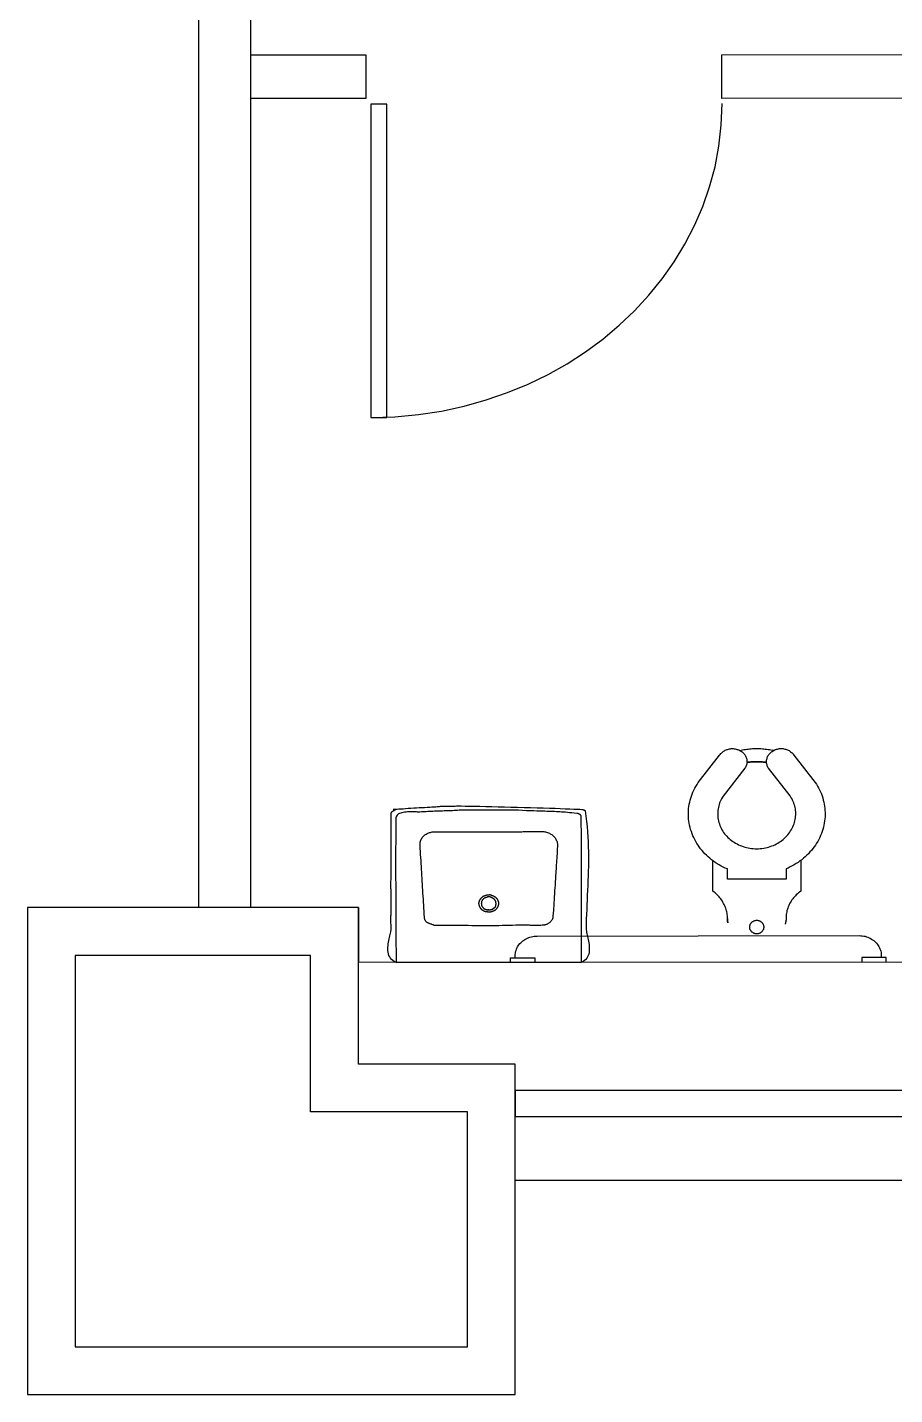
# Model space of a CAD drawing. Header units: metres. Extents: x 0 to 31.2, y 0 to 17.3.
# Drawn here: x 0.008 to 2.598, y -0.018 to 4.066 of the extents above; entities that cross this region are included whole.
import ezdxf

# ---------------------------------------------------------------- set-up
doc = ezdxf.new("R2010")
doc.units = ezdxf.units.M
doc.header["$MEASUREMENT"] = 0
doc.layers.add('Door Layer', color=7, linetype='CONTINUOUS')
doc.layers.add('Wall Layer', color=72, linetype='CONTINUOUS')
doc.layers.add('Equipment Layer', color=7, linetype='CONTINUOUS', true_color=0xc20f8a)

msp = doc.modelspace()

# ---------------------------------------------------------------- linework, layer by layer
at = {"layer": 'Door Layer'}
for points in [[(1.0334, 2.9004), (1.1054, 2.9029), (1.176, 2.9093), (1.2451, 2.9198), (1.3125, 2.9347), (1.3781, 2.953), (1.442, 2.9749), (1.5037, 3.0003), (1.563, 3.0292), (1.6201, 3.0613), (1.6744, 3.0966), (1.7263, 3.135), (1.7753, 3.176), (1.8212, 3.2197), (1.8639, 3.2659), (1.9034, 3.3146), (1.9394, 3.3658), (1.9715, 3.4187), (2.0001, 3.4741), (2.0248, 3.5309), (2.0452, 3.5894), (2.0614, 3.6497), (2.0731, 3.7115), (2.0801, 3.7743), (2.0826, 3.8385)], [(1.0334, 2.9004), (1.0811, 2.9004), (1.0811, 3.8367), (1.0338, 3.8371), (1.0334, 2.9004)]]:
    msp.add_lwpolyline(points, dxfattribs=at)
at = {"layer": 'Equipment Layer'}
for points in [[(2.3149, 1.5759), (2.3096, 1.5716), (2.304, 1.5681), (2.298, 1.5646), (2.292, 1.561), (2.286, 1.5579), (2.2797, 1.5547), (2.2733, 1.5519), (2.2733, 1.5215), (2.0983, 1.5215), (2.0987, 1.5519), (2.092, 1.5547), (2.086, 1.5575), (2.0796, 1.5607), (2.0736, 1.5642), (2.0676, 1.5677), (2.062, 1.5716), (2.0563, 1.5755), (2.0511, 1.5797), (2.0458, 1.584), (2.0408, 1.5882), (2.0359, 1.5928), (2.0313, 1.5974), (2.0267, 1.6023), (2.0225, 1.6073), (2.0182, 1.6125), (2.0144, 1.6178), (2.0105, 1.6231), (2.007, 1.6284), (2.0038, 1.6341), (2.0006, 1.6397), (1.9978, 1.6457), (1.9953, 1.6514), (1.9928, 1.6574), (1.9907, 1.6637), (1.9886, 1.6697), (1.9868, 1.676), (1.9854, 1.6824), (1.9844, 1.6887), (1.9833, 1.6947), (1.9826, 1.7011), (1.9823, 1.7074), (1.9819, 1.7138), (1.9819, 1.7201), (1.9823, 1.7265), (1.9826, 1.7328), (1.9833, 1.7388), (1.9844, 1.7452), (1.9858, 1.7512), (1.9872, 1.7575), (1.989, 1.7635), (1.9907, 1.7695), (1.9928, 1.7755), (1.9953, 1.7815), (1.9981, 1.7875), (2.001, 1.7932), (2.0041, 1.7988), (2.0077, 1.8045), (2.0112, 1.8101), (2.075, 1.8919), (2.0768, 1.8944), (2.0786, 1.8965), (2.0803, 1.8983), (2.0824, 1.9001), (2.0846, 1.9018), (2.0867, 1.9036), (2.0892, 1.905), (2.0916, 1.9064), (2.0941, 1.9075), (2.0966, 1.9085), (2.099, 1.9092), (2.1019, 1.9099), (2.1043, 1.9106), (2.1071, 1.911), (2.11, 1.9114), (2.1128, 1.9114), (2.1156, 1.9114), (2.1184, 1.911), (2.1213, 1.9106), (2.1241, 1.9103), (2.1269, 1.9092), (2.1297, 1.9085), (2.1325, 1.9075), (2.135, 1.9061), (2.1375, 1.9046), (2.1399, 1.9032), (2.1421, 1.9015), (2.1442, 1.8997), (2.1463, 1.8979), (2.1481, 1.8958), (2.1495, 1.8937), (2.1509, 1.8916), (2.1523, 1.8895), (2.1534, 1.887), (2.1544, 1.8849), (2.1551, 1.8824), (2.1558, 1.88), (2.1562, 1.8775), (2.1565, 1.875), (2.1565, 1.8725), (2.159, 1.8708), (2.1615, 1.8711), (2.1639, 1.8711), (2.1661, 1.8715), (2.1685, 1.8718), (2.171, 1.8718), (2.1735, 1.8722), (2.1759, 1.8722), (2.1784, 1.8725), (2.1809, 1.8725), (2.1833, 1.8725), (2.1858, 1.8725), (2.1883, 1.8725), (2.1907, 1.8725), (2.1932, 1.8725), (2.1957, 1.8722), (2.1982, 1.8722), (2.2003, 1.8722), (2.2027, 1.8718), (2.2052, 1.8715), (2.2077, 1.8715), (2.2102, 1.8711), (2.2126, 1.8708), (2.2151, 1.8704), (2.2126, 1.8708), (2.2102, 1.8711), (2.2077, 1.8715), (2.2052, 1.8715), (2.2027, 1.8718), (2.2003, 1.8722), (2.1982, 1.8722), (2.1957, 1.8722), (2.1932, 1.8725), (2.1907, 1.8725), (2.1883, 1.8725), (2.1858, 1.8725), (2.1833, 1.8725), (2.1809, 1.8725), (2.1784, 1.8725), (2.1759, 1.8722), (2.1735, 1.8722), (2.171, 1.8718), (2.1685, 1.8718), (2.1661, 1.8715), (2.1639, 1.8711), (2.1615, 1.8711), (2.159, 1.8708), (2.1565, 1.8704), (2.1565, 1.8701), (2.1562, 1.8676), (2.1558, 1.8651), (2.1551, 1.8627), (2.1544, 1.8602), (2.1534, 1.8577), (2.1519, 1.8553), (2.1505, 1.8531), (2.086, 1.7699), (2.0832, 1.766), (2.081, 1.7618), (2.0789, 1.7575), (2.0768, 1.7533), (2.075, 1.7491), (2.0736, 1.7448), (2.0722, 1.7403), (2.0712, 1.736), (2.0705, 1.7314), (2.0697, 1.7268), (2.0694, 1.7226), (2.0694, 1.718), (2.0694, 1.7134), (2.0697, 1.7089), (2.0701, 1.7043), (2.0708, 1.6997), (2.0719, 1.6954), (2.0729, 1.6909), (2.0743, 1.6866), (2.0757, 1.682), (2.0779, 1.6778), (2.0796, 1.6736), (2.0821, 1.6693), (2.0846, 1.6651), (2.087, 1.6612), (2.0899, 1.6574), (2.093, 1.6535), (2.0962, 1.6499), (2.0997, 1.6464), (2.1033, 1.6432), (2.1068, 1.6401), (2.1107, 1.6369), (2.1145, 1.6341), (2.1184, 1.6316), (2.1227, 1.6288), (2.1273, 1.6267), (2.1315, 1.6245), (2.1361, 1.6224), (2.1407, 1.6207), (2.1456, 1.6189), (2.1502, 1.6175), (2.1551, 1.6161), (2.1601, 1.615), (2.1654, 1.6143), (2.1703, 1.6136), (2.1756, 1.6129), (2.1809, 1.6125), (2.1862, 1.6125), (2.1911, 1.6125), (2.1964, 1.6129), (2.2013, 1.6136), (2.2066, 1.6143), (2.2116, 1.615), (2.2165, 1.6164), (2.2214, 1.6175), (2.226, 1.6189), (2.231, 1.6207), (2.2356, 1.6224), (2.2401, 1.6245), (2.2444, 1.6267), (2.2486, 1.6291), (2.2528, 1.6316), (2.2571, 1.6344), (2.261, 1.6372), (2.2648, 1.6404), (2.2684, 1.6436), (2.2719, 1.6468), (2.2751, 1.6503), (2.2782, 1.6538), (2.2814, 1.6577), (2.2842, 1.6616), (2.2871, 1.6655), (2.2895, 1.6697), (2.2916, 1.6739), (2.2938, 1.6782), (2.2955, 1.6824), (2.2973, 1.6866), (2.2987, 1.6912), (2.2998, 1.6954), (2.3008, 1.7), (2.3015, 1.7046), (2.3019, 1.7092), (2.3022, 1.7134), (2.3022, 1.718), (2.3022, 1.7226), (2.3015, 1.7272), (2.3012, 1.7318), (2.3001, 1.736), (2.2991, 1.7406), (2.298, 1.7448), (2.2962, 1.7494), (2.2948, 1.7537), (2.2927, 1.7579), (2.2906, 1.7621), (2.2881, 1.7664), (2.2856, 1.7702), (2.2207, 1.8531), (2.2193, 1.8553), (2.2183, 1.8577), (2.2172, 1.8602), (2.2165, 1.8627), (2.2158, 1.8651), (2.2151, 1.8676), (2.2151, 1.8701), (2.2151, 1.8725), (2.2151, 1.875), (2.2154, 1.8775), (2.2158, 1.88), (2.2165, 1.8824), (2.2172, 1.8849), (2.2183, 1.887), (2.2193, 1.8895), (2.2207, 1.8916), (2.2221, 1.8937), (2.2239, 1.8958), (2.2257, 1.8979), (2.2278, 1.8997), (2.2299, 1.9015), (2.232, 1.9032), (2.2345, 1.9046), (2.2366, 1.9061), (2.2324, 1.9071)], [(2.075, 1.8919), (2.0768, 1.8944), (2.0786, 1.8965), (2.0803, 1.8983), (2.0824, 1.9001), (2.0846, 1.9018), (2.0867, 1.9036), (2.0892, 1.905), (2.0916, 1.9064), (2.0941, 1.9075), (2.0966, 1.9085), (2.099, 1.9092), (2.1019, 1.9099), (2.1043, 1.9106), (2.1071, 1.911), (2.11, 1.9114), (2.1128, 1.9114), (2.1156, 1.9114), (2.1184, 1.911), (2.1213, 1.9106), (2.1241, 1.9103), (2.1269, 1.9092), (2.1297, 1.9085), (2.1325, 1.9075), (2.135, 1.9061), (2.1392, 1.9071), (2.1435, 1.9078), (2.1477, 1.9085), (2.1519, 1.9092), (2.1562, 1.9096), (2.1604, 1.9103), (2.1646, 1.9106), (2.1689, 1.911), (2.1731, 1.9114), (2.1773, 1.9114), (2.1816, 1.9117), (2.1858, 1.9117), (2.19, 1.9114), (2.1943, 1.9114), (2.1985, 1.9114), (2.2027, 1.911), (2.207, 1.9106), (2.2112, 1.9103), (2.2154, 1.9096), (2.2197, 1.9092), (2.2239, 1.9085), (2.2281, 1.9078), (2.2324, 1.9071), (2.2345, 1.9046), (2.237, 1.9061), (2.2398, 1.9075), (2.2423, 1.9085), (2.2451, 1.9096), (2.2475, 1.9103), (2.2504, 1.9106), (2.2532, 1.9114), (2.256, 1.9114), (2.2588, 1.9117), (2.2617, 1.9114), (2.2645, 1.9114), (2.267, 1.9106), (2.2698, 1.9103), (2.2726, 1.9096), (2.2751, 1.9085), (2.2775, 1.9078), (2.28, 1.9064), (2.2825, 1.9054), (2.2849, 1.9039), (2.2871, 1.9022), (2.2892, 1.9004), (2.2913, 1.8986), (2.2931, 1.8969), (2.2948, 1.8948), (2.2962, 1.8923), (2.3604, 1.8105), (2.364, 1.8052), (2.3675, 1.7995), (2.3707, 1.7939), (2.3735, 1.7879), (2.3763, 1.7822), (2.3788, 1.7762), (2.3809, 1.7702), (2.3827, 1.7642), (2.3844, 1.7579), (2.3858, 1.7519), (2.3872, 1.7455), (2.3883, 1.7395), (2.389, 1.7332), (2.3894, 1.7268), (2.3897, 1.7205), (2.3897, 1.7141), (2.3897, 1.7078), (2.389, 1.7014), (2.3883, 1.6954), (2.3876, 1.6891), (2.3862, 1.6827), (2.3848, 1.6764), (2.383, 1.6701), (2.3813, 1.6641), (2.3788, 1.6581), (2.3763, 1.6521), (2.3738, 1.6461), (2.371, 1.6401), (2.3678, 1.6344), (2.3643, 1.6288), (2.3608, 1.6235), (2.3573, 1.6178), (2.353, 1.6129), (2.3491, 1.6076), (2.3446, 1.6027), (2.3403, 1.5977), (2.3354, 1.5931), (2.3308, 1.5886), (2.3255, 1.584), (2.3206, 1.5797), (2.3149, 1.5759), (2.317, 1.5773), (2.317, 1.4855), (2.3135, 1.4831), (2.3103, 1.4803), (2.3072, 1.4778), (2.304, 1.475), (2.3012, 1.4718), (2.2983, 1.469), (2.2959, 1.4658), (2.2934, 1.4626), (2.2909, 1.4594), (2.2888, 1.4563), (2.2867, 1.4527), (2.2846, 1.4496), (2.2828, 1.446), (2.2814, 1.4425), (2.2797, 1.439), (2.2786, 1.4351), (2.2772, 1.4316), (2.2761, 1.4277), (2.2754, 1.4242), (2.2747, 1.4203), (2.274, 1.4164), (2.2737, 1.4125), (2.2737, 1.4086), (2.2737, 1.4048), (2.2737, 1.4041), (2.2737, 1.4034), (2.2733, 1.4023), (2.2733, 1.4016), (2.2733, 1.4009), (2.2733, 1.4002), (2.2733, 1.3995), (2.2733, 1.3988), (2.2729, 1.3981), (2.2729, 1.3974), (2.2729, 1.3966), (2.2729, 1.3959), (2.2726, 1.3952), (2.2726, 1.3945), (2.2722, 1.3938), (2.2722, 1.3931), (2.2722, 1.3921), (2.2719, 1.3914), (2.2719, 1.3906), (2.2715, 1.3899), (2.2715, 1.3892), (2.2712, 1.3885), (2.2708, 1.3878), (2.2708, 1.3871)], [(1.0848, 1.318), (1.0851, 1.3233), (1.0855, 1.3282), (1.0866, 1.3335), (1.0873, 1.3384), (1.0883, 1.343), (1.0894, 1.3476), (1.0904, 1.3522), (1.0915, 1.3564), (1.0926, 1.3603), (1.0933, 1.3638), (1.094, 1.367), (1.0943, 1.3695), (1.0943, 1.372), (1.0943, 1.3755), (1.0943, 1.379), (1.0943, 1.3829), (1.0943, 1.3864), (1.094, 1.3899), (1.094, 1.3935), (1.094, 1.397), (1.094, 1.4009), (1.094, 1.4044), (1.094, 1.4079), (1.094, 1.4115), (1.0943, 1.415), (1.0943, 1.4185), (1.0943, 1.4224), (1.0943, 1.4259), (1.0943, 1.4295), (1.0943, 1.433), (1.0943, 1.4365), (1.0943, 1.44), (1.0943, 1.4436), (1.0943, 1.4474), (1.0943, 1.451), (1.0943, 1.4545), (1.0943, 1.458), (1.0943, 1.4616), (1.0943, 1.4651), (1.0943, 1.469), (1.0943, 1.4725), (1.0943, 1.476), (1.0943, 1.4795), (1.0943, 1.4831), (1.0943, 1.487), (1.0943, 1.4905), (1.094, 1.494), (1.094, 1.4975), (1.094, 1.5011), (1.094, 1.5046), (1.094, 1.5085), (1.094, 1.512), (1.094, 1.5155), (1.0943, 1.5191), (1.0943, 1.5226), (1.0943, 1.5261), (1.0943, 1.5296), (1.0943, 1.5335), (1.0943, 1.5371), (1.0943, 1.5406), (1.0943, 1.5441), (1.0943, 1.5476), (1.0943, 1.5512), (1.0943, 1.5547), (1.0943, 1.5582), (1.0943, 1.5621), (1.0943, 1.5656), (1.0943, 1.5692), (1.0943, 1.5727), (1.0943, 1.5762), (1.0943, 1.5797), (1.0943, 1.5836), (1.0943, 1.5871), (1.0943, 1.5907), (1.0943, 1.5942), (1.0943, 1.5977), (1.0943, 1.6013), (1.0943, 1.6048), (1.0943, 1.6087), (1.0943, 1.6122), (1.0943, 1.6157), (1.0943, 1.6193), (1.0943, 1.6228), (1.0943, 1.6263), (1.0943, 1.6298), (1.0943, 1.6334), (1.0943, 1.6369), (1.0943, 1.6408), (1.0943, 1.6443), (1.0943, 1.6478), (1.0943, 1.6514), (1.0943, 1.6552), (1.0943, 1.6588), (1.0943, 1.6623), (1.0943, 1.6658), (1.0943, 1.6697), (1.0943, 1.6732), (1.0943, 1.6768), (1.0943, 1.6803), (1.0943, 1.6838), (1.0943, 1.6877), (1.0943, 1.6912), (1.0943, 1.6947), (1.0943, 1.6983), (1.0943, 1.7018), (1.0943, 1.7053), (1.0943, 1.7092), (1.0943, 1.7127), (1.0943, 1.7163), (1.0943, 1.7173), (1.0943, 1.718), (1.0947, 1.7191), (1.095, 1.7198), (1.0954, 1.7205), (1.0957, 1.7212), (1.0961, 1.7219), (1.0964, 1.7226), (1.0971, 1.7233), (1.0975, 1.7237), (1.0982, 1.724), (1.0989, 1.7247), (1.0996, 1.7251), (1.1, 1.7254), (1.101, 1.7258), (1.1017, 1.7261), (1.1024, 1.7265), (1.1031, 1.7268), (1.1038, 1.7272), (1.1045, 1.7279), (1.1056, 1.7283), (1.1063, 1.7286), (1.107, 1.729), (1.1077, 1.7293), (1.1038, 1.7293), (1.101, 1.7293), (1.1, 1.7297), (1.1, 1.7297), (1.1014, 1.73), (1.1042, 1.7304), (1.1077, 1.7307), (1.1123, 1.7311), (1.1176, 1.7314), (1.1236, 1.7318), (1.1307, 1.7321), (1.1377, 1.7328), (1.1455, 1.7332), (1.1536, 1.7335), (1.1617, 1.7343), (1.1702, 1.7346), (1.1783, 1.7353), (1.1867, 1.7357), (1.1945, 1.736), (1.2023, 1.7367), (1.2097, 1.7371), (1.2164, 1.7374), (1.2224, 1.7378), (1.2277, 1.7381), (1.2315, 1.7385), (1.2354, 1.7388), (1.2386, 1.7388), (1.2418, 1.7392), (1.2446, 1.7392), (1.2471, 1.7392), (1.2495, 1.7395), (1.252, 1.7395), (1.2541, 1.7395), (1.2562, 1.7399), (1.2584, 1.7399), (1.2601, 1.7399), (1.2622, 1.7399), (1.2644, 1.7399), (1.2665, 1.7399), (1.2686, 1.7399), (1.2711, 1.7399), (1.2735, 1.7399), (1.276, 1.7399), (1.2788, 1.7399), (1.282, 1.7399), (1.2855, 1.7399), (1.2891, 1.7403), (1.2929, 1.7403), (1.3032, 1.7403), (1.3152, 1.7399), (1.3286, 1.7399), (1.3437, 1.7395), (1.3596, 1.7392), (1.3769, 1.7388), (1.3949, 1.7385), (1.4136, 1.7381), (1.4326, 1.7378), (1.452, 1.7371), (1.4718, 1.7367), (1.4915, 1.736), (1.5109, 1.7357), (1.53, 1.735), (1.5487, 1.7343), (1.5667, 1.7339), (1.5836, 1.7332), (1.5995, 1.7328), (1.6143, 1.7321), (1.6277, 1.7318), (1.6394, 1.7311), (1.6496, 1.7307), (1.6574, 1.7304), (1.6633, 1.7297), (1.6637, 1.7297), (1.6641, 1.7297), (1.6644, 1.7297), (1.6648, 1.7297), (1.6651, 1.7297), (1.6655, 1.7297), (1.6662, 1.7293), (1.6665, 1.7293), (1.6672, 1.7293), (1.6676, 1.729), (1.6683, 1.729), (1.669, 1.7286), (1.6693, 1.7286), (1.6701, 1.7283), (1.6704, 1.7279), (1.6711, 1.7279), (1.6715, 1.7276), (1.6718, 1.7272), (1.6722, 1.7272), (1.6725, 1.7268), (1.6729, 1.7265), (1.6732, 1.7261), (1.6732, 1.7261), (1.6736, 1.7258), (1.6757, 1.7099), (1.6778, 1.694), (1.6796, 1.6785), (1.681, 1.6633), (1.682, 1.6482), (1.6827, 1.633), (1.6831, 1.6182), (1.6835, 1.6034), (1.6838, 1.5889), (1.6838, 1.5741), (1.6835, 1.5596), (1.6831, 1.5455), (1.6827, 1.5311), (1.682, 1.5166), (1.6813, 1.5025), (1.6806, 1.4884), (1.6799, 1.4739), (1.6796, 1.4598), (1.6789, 1.4453), (1.6782, 1.4312), (1.6778, 1.4168), (1.6771, 1.4023), (1.6771, 1.3875), (1.6768, 1.373), (1.6771, 1.3698), (1.6775, 1.3663), (1.6778, 1.3628), (1.6789, 1.3585), (1.6796, 1.3543), (1.6806, 1.3501), (1.6817, 1.3455), (1.6827, 1.3409), (1.6835, 1.336), (1.6845, 1.331), (1.6852, 1.3261), (1.6856, 1.3212), (1.6859, 1.3162), (1.6859, 1.3113), (1.6859, 1.3067), (1.6852, 1.3021), (1.6842, 1.2975), (1.6827, 1.2933), (1.6806, 1.2894), (1.6782, 1.2855), (1.6753, 1.282), (1.6715, 1.2788), (1.6672, 1.276), (1.6623, 1.2735), (1.6623, 1.2774), (1.6623, 1.2809), (1.6623, 1.2845), (1.6623, 1.288), (1.6623, 1.2919), (1.6623, 1.2954), (1.6623, 1.2989), (1.6623, 1.3025), (1.6623, 1.306), (1.6623, 1.3095), (1.6623, 1.3134), (1.6623, 1.3169), (1.6623, 1.3204), (1.6623, 1.324), (1.6623, 1.3275), (1.6623, 1.331), (1.6623, 1.3349), (1.6623, 1.3384), (1.6623, 1.342), (1.6623, 1.3455), (1.6623, 1.349), (1.6623, 1.3525), (1.6623, 1.3561), (1.6623, 1.3596), (1.6623, 1.3635), (1.6623, 1.367), (1.6623, 1.3705), (1.6623, 1.3741), (1.6623, 1.378), (1.6623, 1.3815), (1.6623, 1.385), (1.6623, 1.3885), (1.6623, 1.3924), (1.6623, 1.3959), (1.6623, 1.3995), (1.6623, 1.403), (1.6623, 1.4069), (1.6623, 1.4104), (1.6623, 1.4139), (1.6623, 1.4175), (1.6623, 1.421), (1.6623, 1.4249), (1.6623, 1.4284), (1.6623, 1.4319), (1.6623, 1.4355), (1.6623, 1.439), (1.6623, 1.4425), (1.6623, 1.446), (1.6623, 1.4499), (1.6623, 1.4534), (1.6623, 1.457), (1.6623, 1.4605), (1.6623, 1.464), (1.6623, 1.4676), (1.6623, 1.4714), (1.6623, 1.475), (1.6623, 1.4785), (1.6623, 1.482), (1.6623, 1.4855), (1.6623, 1.4891), (1.6623, 1.493), (1.6623, 1.4965), (1.6623, 1.5), (1.6623, 1.5035), (1.6623, 1.5071), (1.6623, 1.5109), (1.6623, 1.5145), (1.6623, 1.518), (1.6623, 1.5215), (1.6623, 1.5251), (1.6623, 1.5286), (1.6623, 1.5321), (1.6623, 1.5431), (1.6623, 1.5526), (1.6623, 1.5617), (1.6623, 1.5699), (1.6623, 1.5776), (1.6623, 1.5847), (1.6623, 1.5914), (1.6623, 1.5977), (1.6623, 1.6037), (1.6623, 1.6094), (1.6623, 1.615), (1.6623, 1.6203), (1.6623, 1.626), (1.6623, 1.6316), (1.6623, 1.6372), (1.6623, 1.6432), (1.6623, 1.6496), (1.6623, 1.6563), (1.6623, 1.6633), (1.6623, 1.6711), (1.6619, 1.6792), (1.6619, 1.6884), (1.6619, 1.6979), (1.6619, 1.7085), (1.6619, 1.7092), (1.6619, 1.7099), (1.6616, 1.7106), (1.6612, 1.7113), (1.6609, 1.7117), (1.6605, 1.7124), (1.6602, 1.7127), (1.6595, 1.7134), (1.6588, 1.7138), (1.6584, 1.7145), (1.6577, 1.7149), (1.657, 1.7152), (1.6563, 1.7156), (1.6556, 1.7159), (1.6549, 1.7163), (1.6542, 1.7166), (1.6535, 1.717), (1.6528, 1.7173), (1.6521, 1.7173), (1.6514, 1.7177), (1.6506, 1.7177), (1.6503, 1.718), (1.6496, 1.718), (1.6492, 1.718), (1.6411, 1.7187), (1.6337, 1.7194), (1.627, 1.7201), (1.6207, 1.7205), (1.6147, 1.7212), (1.609, 1.7216), (1.6034, 1.7219), (1.5981, 1.7223), (1.5931, 1.7226), (1.5879, 1.723), (1.5826, 1.7233), (1.5773, 1.7233), (1.5716, 1.7237), (1.5656, 1.724), (1.5596, 1.724), (1.5529, 1.7244), (1.5455, 1.7247), (1.5378, 1.7247), (1.5293, 1.7251), (1.5201, 1.7254), (1.5099, 1.7258), (1.499, 1.7261), (1.487, 1.7268), (1.4743, 1.7272), (1.2979, 1.7272), (1.2929, 1.7268), (1.288, 1.7265), (1.2827, 1.7265), (1.2778, 1.7261), (1.2728, 1.7261), (1.2679, 1.7258), (1.2629, 1.7258), (1.258, 1.7254), (1.2531, 1.7254), (1.2481, 1.7251), (1.2432, 1.7251), (1.2383, 1.7247), (1.2333, 1.7247), (1.2284, 1.7244), (1.2234, 1.7244), (1.2188, 1.724), (1.2139, 1.7237), (1.209, 1.7237), (1.204, 1.7233), (1.1994, 1.723), (1.1945, 1.7226), (1.1896, 1.7226), (1.1846, 1.7223), (1.18, 1.7216), (1.179, 1.7216), (1.1776, 1.7219), (1.1758, 1.7219), (1.1733, 1.7219), (1.1705, 1.7223), (1.1673, 1.7223), (1.1638, 1.7226), (1.1599, 1.7226), (1.1557, 1.7226), (1.1518, 1.7226), (1.1472, 1.7226), (1.143, 1.7223), (1.1388, 1.7219), (1.1345, 1.7216), (1.1303, 1.7208), (1.1264, 1.7201), (1.1229, 1.7191), (1.1197, 1.7177), (1.1165, 1.7163), (1.1141, 1.7145), (1.112, 1.7124), (1.1102, 1.7099), (1.1091, 1.7074), (1.1088, 1.7043), (1.1084, 1.6863), (1.1084, 1.6683), (1.1081, 1.6503), (1.1081, 1.6323), (1.1077, 1.6143), (1.1077, 1.5963), (1.1077, 1.5783), (1.1077, 1.5603), (1.1077, 1.5423), (1.1077, 1.5244), (1.1081, 1.5064), (1.1081, 1.4884), (1.1081, 1.4704), (1.1081, 1.4524), (1.1084, 1.4347), (1.1084, 1.4168), (1.1084, 1.3988), (1.1088, 1.3808), (1.1088, 1.3628), (1.1088, 1.3448), (1.1088, 1.3268), (1.1091, 1.3088), (1.1091, 1.2908), (1.1091, 1.2728), (1.1038, 1.2753), (1.0996, 1.2785), (1.0957, 1.2816), (1.0926, 1.2855), (1.0901, 1.2894), (1.088, 1.294), (1.0866, 1.2982), (1.0855, 1.3032), (1.0848, 1.3081), (1.0848, 1.313), (1.0848, 1.318)], [(1.1807, 1.6256), (1.1811, 1.6288), (1.1815, 1.6323), (1.1822, 1.6351), (1.1832, 1.6379), (1.1843, 1.6408), (1.1857, 1.6432), (1.1871, 1.6457), (1.1889, 1.6478), (1.1906, 1.6499), (1.1927, 1.6517), (1.1949, 1.6535), (1.197, 1.6549), (1.1994, 1.6563), (1.2019, 1.6577), (1.2044, 1.6588), (1.2069, 1.6598), (1.2093, 1.6605), (1.2118, 1.6612), (1.2143, 1.6619), (1.2171, 1.6626), (1.2196, 1.663), (1.222, 1.6633), (1.2245, 1.6633), (1.4397, 1.6633), (1.4439, 1.6633), (1.4485, 1.6633), (1.4531, 1.663), (1.4573, 1.663), (1.4619, 1.663), (1.4665, 1.663), (1.4707, 1.6633), (1.4753, 1.6633), (1.4799, 1.6633), (1.4841, 1.6633), (1.4887, 1.6637), (1.4933, 1.6637), (1.4979, 1.6641), (1.5021, 1.6641), (1.5067, 1.6641), (1.5113, 1.6641), (1.5155, 1.6644), (1.5201, 1.6644), (1.5247, 1.6644), (1.5293, 1.6644), (1.5335, 1.6644), (1.5381, 1.6641), (1.5427, 1.6641), (1.5473, 1.6637), (1.5501, 1.6637), (1.5529, 1.663), (1.5557, 1.6626), (1.5586, 1.6619), (1.5614, 1.6609), (1.5639, 1.6598), (1.5667, 1.6588), (1.5692, 1.6574), (1.5716, 1.6559), (1.5737, 1.6545), (1.5759, 1.6528), (1.578, 1.651), (1.5801, 1.6492), (1.5819, 1.6471), (1.5836, 1.645), (1.585, 1.6429), (1.5864, 1.6408), (1.5875, 1.6383), (1.5886, 1.6358), (1.5896, 1.6334), (1.5903, 1.6305), (1.5907, 1.6281), (1.5907, 1.6252), (1.5907, 1.6224), (1.5907, 1.6182), (1.5903, 1.6136), (1.5903, 1.6094), (1.59, 1.6048), (1.5896, 1.6002), (1.5896, 1.596), (1.5893, 1.5914), (1.5889, 1.5871), (1.5886, 1.5826), (1.5882, 1.5783), (1.5882, 1.5737), (1.5879, 1.5692), (1.5875, 1.5649), (1.5871, 1.5603), (1.5868, 1.5557), (1.5868, 1.5515), (1.5864, 1.5469), (1.5861, 1.5423), (1.5857, 1.5381), (1.5854, 1.5335), (1.5854, 1.5289), (1.585, 1.5244), (1.5847, 1.5201), (1.5843, 1.5155), (1.5843, 1.5109), (1.584, 1.5067), (1.5836, 1.5021), (1.5833, 1.4979), (1.5829, 1.4933), (1.5826, 1.4891), (1.5826, 1.4845), (1.5822, 1.4803), (1.5819, 1.4757), (1.5815, 1.4711), (1.5815, 1.4668), (1.5812, 1.4623), (1.5808, 1.458), (1.5804, 1.4534), (1.5801, 1.4489), (1.5801, 1.4446), (1.5797, 1.44), (1.5794, 1.4355), (1.579, 1.4312), (1.5787, 1.4266), (1.5783, 1.422), (1.578, 1.4175), (1.5776, 1.4132), (1.5773, 1.4086), (1.5773, 1.4069), (1.5769, 1.4055), (1.5762, 1.4037), (1.5759, 1.4023), (1.5752, 1.4009), (1.5744, 1.3995), (1.5734, 1.3981), (1.5723, 1.3966), (1.5713, 1.3952), (1.5702, 1.3942), (1.5692, 1.3928), (1.5677, 1.3917), (1.5663, 1.3906), (1.5649, 1.3896), (1.5635, 1.3889), (1.5621, 1.3878), (1.5603, 1.3871), (1.5589, 1.3864), (1.5572, 1.3857), (1.5554, 1.3854), (1.5536, 1.3847), (1.5519, 1.3843), (1.5501, 1.3843), (1.5483, 1.3839), (1.5448, 1.3839), (1.5416, 1.3836), (1.5381, 1.3836), (1.5346, 1.3836), (1.5314, 1.3836), (1.5279, 1.3836), (1.5244, 1.3836), (1.5212, 1.3836), (1.5176, 1.3836), (1.5141, 1.3836), (1.5109, 1.3836), (1.5074, 1.3839), (1.5039, 1.3839), (1.5007, 1.3839), (1.4972, 1.3839), (1.4937, 1.3839), (1.4905, 1.3843), (1.487, 1.3843), (1.4838, 1.3843), (1.4803, 1.3843), (1.4767, 1.3843), (1.4736, 1.3839), (1.47, 1.3839), (1.4668, 1.3839), (1.4566, 1.3836), (1.4467, 1.3832), (1.4365, 1.3829), (1.4263, 1.3829), (1.4161, 1.3825), (1.4062, 1.3825), (1.3959, 1.3825), (1.3857, 1.3825), (1.3755, 1.3825), (1.3653, 1.3825), (1.355, 1.3825), (1.3448, 1.3825), (1.3349, 1.3825), (1.3247, 1.3829), (1.3144, 1.3829), (1.3042, 1.3832), (1.294, 1.3832), (1.2838, 1.3832), (1.2735, 1.3836), (1.2636, 1.3836), (1.2534, 1.3836), (1.2432, 1.3836), (1.2333, 1.3836), (1.2231, 1.3836), (1.2206, 1.3847), (1.2185, 1.3854), (1.2164, 1.3861), (1.2146, 1.3868), (1.2125, 1.3875), (1.2107, 1.3882), (1.209, 1.3889), (1.2076, 1.3892), (1.2061, 1.3899), (1.2047, 1.3906), (1.2033, 1.3914), (1.2019, 1.3921), (1.2009, 1.3928), (1.1998, 1.3935), (1.1987, 1.3945), (1.198, 1.3952), (1.1973, 1.3966), (1.1966, 1.3977), (1.1959, 1.3991), (1.1952, 1.4005), (1.1949, 1.4023), (1.1945, 1.4041), (1.1942, 1.4062), (1.1938, 1.4083), (1.1934, 1.4171), (1.1927, 1.4259), (1.192, 1.4347), (1.1917, 1.4439), (1.191, 1.4527), (1.1906, 1.4616), (1.1899, 1.4707), (1.1892, 1.4795), (1.1889, 1.4884), (1.1882, 1.4972), (1.1878, 1.5064), (1.1871, 1.5152), (1.1867, 1.524), (1.186, 1.5332), (1.1857, 1.542), (1.185, 1.5508), (1.1846, 1.5596), (1.1839, 1.5684), (1.1836, 1.5776), (1.1829, 1.5864), (1.1825, 1.5953), (1.1818, 1.6041), (1.1815, 1.6129), (1.1807, 1.6221), (1.1807, 1.6256)], [(2.0987, 1.4044), (2.0983, 1.4083), (2.0983, 1.4122), (2.098, 1.4161), (2.0973, 1.4199), (2.0966, 1.4238), (2.0955, 1.4273), (2.0944, 1.4312), (2.0934, 1.4347), (2.092, 1.4386), (2.0906, 1.4422), (2.0888, 1.4457), (2.087, 1.4492), (2.0849, 1.4527), (2.0832, 1.4559), (2.0807, 1.4594), (2.0786, 1.4626), (2.0757, 1.4658), (2.0733, 1.4686), (2.0705, 1.4718), (2.0676, 1.4746), (2.0648, 1.4774), (2.0616, 1.4803), (2.0585, 1.4827), (2.0549, 1.4852), (2.0546, 1.5769)], [(1.3564, 1.4506), (1.3568, 1.4513), (1.3568, 1.4524), (1.3571, 1.4534), (1.3571, 1.4542), (1.3575, 1.4552), (1.3578, 1.4559), (1.3582, 1.457), (1.3585, 1.4577), (1.3589, 1.4587), (1.3593, 1.4594), (1.36, 1.4601), (1.3603, 1.4612), (1.361, 1.4619), (1.3614, 1.4626), (1.3621, 1.4633), (1.3628, 1.464), (1.3631, 1.4651), (1.3638, 1.4658), (1.3645, 1.4665), (1.3653, 1.4672), (1.366, 1.4676), (1.367, 1.4683), (1.3677, 1.469), (1.3684, 1.4697), (1.3691, 1.4704), (1.3702, 1.4707), (1.3709, 1.4714), (1.3712, 1.4718), (1.3716, 1.4718), (1.372, 1.4718), (1.3723, 1.4721), (1.3727, 1.4721), (1.373, 1.4725), (1.3737, 1.4725), (1.3741, 1.4728), (1.3744, 1.4728), (1.3748, 1.4728), (1.3755, 1.4732), (1.3758, 1.4732), (1.3762, 1.4732), (1.3765, 1.4736), (1.3772, 1.4736), (1.3776, 1.4736), (1.378, 1.4739), (1.3783, 1.4739), (1.379, 1.4739), (1.3794, 1.4743), (1.3797, 1.4743), (1.3801, 1.4743), (1.3804, 1.4746), (1.3808, 1.4746), (1.3857, 1.475), (1.3861, 1.475), (1.3861, 1.475), (1.3864, 1.475), (1.3864, 1.475), (1.3868, 1.475), (1.3871, 1.475), (1.3871, 1.475), (1.3875, 1.4753), (1.3875, 1.4753), (1.3878, 1.4753), (1.3882, 1.4753), (1.3882, 1.4753), (1.3885, 1.4753), (1.3889, 1.4753), (1.3889, 1.4753), (1.3892, 1.4753), (1.3896, 1.475), (1.3896, 1.475), (1.3899, 1.475), (1.3903, 1.475), (1.3903, 1.475), (1.3906, 1.475), (1.391, 1.475), (1.391, 1.4746), (1.3914, 1.4746), (1.3917, 1.4743), (1.3921, 1.4743), (1.3924, 1.4743), (1.3928, 1.4739), (1.3935, 1.4739), (1.3938, 1.4739), (1.3942, 1.4736), (1.3945, 1.4736), (1.3949, 1.4736), (1.3952, 1.4732), (1.3956, 1.4732), (1.3959, 1.4732), (1.3963, 1.4728), (1.397, 1.4728), (1.3974, 1.4725), (1.3977, 1.4725), (1.3981, 1.4725), (1.3984, 1.4721), (1.3988, 1.4721), (1.3991, 1.4718), (1.3995, 1.4718), (1.3998, 1.4714), (1.4002, 1.4714), (1.4012, 1.4707), (1.4023, 1.47), (1.403, 1.4697), (1.4041, 1.469), (1.4048, 1.4683), (1.4055, 1.4676), (1.4062, 1.4672), (1.4069, 1.4665), (1.4076, 1.4658), (1.4083, 1.4651), (1.409, 1.4644), (1.4097, 1.4637), (1.4101, 1.463), (1.4108, 1.4623), (1.4111, 1.4616), (1.4118, 1.4605), (1.4122, 1.4598), (1.4125, 1.4591), (1.4129, 1.458), (1.4132, 1.4573), (1.4136, 1.4563), (1.4139, 1.4552), (1.4143, 1.4545), (1.4146, 1.4534), (1.4146, 1.452), (1.415, 1.451), (1.415, 1.4499), (1.415, 1.4485), (1.415, 1.4474), (1.4146, 1.4464), (1.4146, 1.445), (1.4143, 1.4439), (1.4139, 1.4429), (1.4136, 1.4418), (1.4132, 1.4407), (1.4129, 1.4397), (1.4125, 1.4386), (1.4118, 1.4376), (1.4115, 1.4365), (1.4108, 1.4358), (1.4101, 1.4347), (1.4093, 1.4337), (1.4086, 1.433), (1.4079, 1.4319), (1.4069, 1.4312), (1.4062, 1.4302), (1.4055, 1.4295), (1.4044, 1.4287), (1.4041, 1.4284), (1.4034, 1.428), (1.403, 1.4277), (1.4026, 1.4273), (1.4023, 1.4273), (1.4019, 1.427), (1.4016, 1.427), (1.4012, 1.4266), (1.4009, 1.4266), (1.4009, 1.4266), (1.4005, 1.4263), (1.4002, 1.4263), (1.3998, 1.4263), (1.3995, 1.4263), (1.3995, 1.4259), (1.3991, 1.4259), (1.3988, 1.4259), (1.3984, 1.4259), (1.3981, 1.4256), (1.3977, 1.4256), (1.397, 1.4252), (1.3966, 1.4249), (1.3963, 1.4245), (1.3956, 1.4242), (1.3952, 1.4242), (1.3949, 1.4238), (1.3945, 1.4238), (1.3942, 1.4238), (1.3938, 1.4235), (1.3935, 1.4235), (1.3928, 1.4235), (1.3924, 1.4235), (1.3921, 1.4231), (1.3917, 1.4231), (1.391, 1.4231), (1.3906, 1.4231), (1.3903, 1.4231), (1.3899, 1.4231), (1.3892, 1.4231), (1.3889, 1.4231), (1.3885, 1.4231), (1.3882, 1.4231), (1.3878, 1.4231), (1.3871, 1.4231), (1.3868, 1.4231), (1.3864, 1.4231), (1.3861, 1.4231), (1.3857, 1.4228), (1.385, 1.4231), (1.3843, 1.4231), (1.3839, 1.4231), (1.3832, 1.4231), (1.3825, 1.4235), (1.3818, 1.4235), (1.3811, 1.4235), (1.3804, 1.4235), (1.3797, 1.4235), (1.3794, 1.4235), (1.3787, 1.4238), (1.378, 1.4238), (1.3772, 1.4238), (1.3765, 1.4238), (1.3762, 1.4242), (1.3755, 1.4242), (1.3748, 1.4245), (1.3744, 1.4245), (1.3737, 1.4249), (1.373, 1.4249), (1.3727, 1.4252), (1.372, 1.4256), (1.3716, 1.4259), (1.3709, 1.4263), (1.3705, 1.4266), (1.3702, 1.427), (1.3695, 1.4273), (1.3691, 1.4273), (1.3688, 1.4277), (1.3684, 1.4277), (1.3681, 1.428), (1.3681, 1.428), (1.3677, 1.4284), (1.3674, 1.4284), (1.367, 1.4287), (1.3667, 1.4287), (1.3667, 1.4291), (1.3663, 1.4291), (1.366, 1.4295), (1.366, 1.4295), (1.3656, 1.4298), (1.3653, 1.4298), (1.3649, 1.4302), (1.3649, 1.4305), (1.3645, 1.4309), (1.3642, 1.4312), (1.3638, 1.4316), (1.3635, 1.4319), (1.3628, 1.4326), (1.3624, 1.4333), (1.3617, 1.4344), (1.361, 1.4351), (1.3607, 1.4358), (1.36, 1.4369), (1.3596, 1.4376), (1.3593, 1.4386), (1.3589, 1.4393), (1.3585, 1.4404), (1.3582, 1.4411), (1.3578, 1.4422), (1.3575, 1.4429), (1.3571, 1.4439), (1.3571, 1.445), (1.3568, 1.4457), (1.3568, 1.4467), (1.3564, 1.4474), (1.3564, 1.4485), (1.3564, 1.4496), (1.3564, 1.4506)], [(1.3635, 1.4489), (1.3638, 1.4478), (1.3638, 1.4467), (1.3638, 1.4457), (1.3642, 1.4443), (1.3645, 1.4432), (1.3649, 1.4422), (1.3656, 1.4411), (1.366, 1.44), (1.3667, 1.439), (1.3667, 1.439), (1.3667, 1.4386), (1.367, 1.4386), (1.367, 1.4383), (1.367, 1.4383), (1.3674, 1.4379), (1.3674, 1.4376), (1.3677, 1.4376), (1.3681, 1.4372), (1.3681, 1.4369), (1.3684, 1.4365), (1.3688, 1.4362), (1.3691, 1.4362), (1.3691, 1.4358), (1.3695, 1.4355), (1.3698, 1.4351), (1.3698, 1.4351), (1.3702, 1.4347), (1.3705, 1.4344), (1.3709, 1.4344), (1.3709, 1.434), (1.3712, 1.434), (1.3712, 1.4337), (1.3716, 1.4337), (1.372, 1.4333), (1.3723, 1.4333), (1.373, 1.433), (1.3734, 1.4326), (1.3737, 1.4326), (1.3741, 1.4323), (1.3748, 1.4323), (1.3751, 1.4319), (1.3755, 1.4319), (1.3758, 1.4316), (1.3762, 1.4316), (1.3769, 1.4312), (1.3772, 1.4312), (1.3776, 1.4312), (1.378, 1.4309), (1.3787, 1.4309), (1.379, 1.4305), (1.3794, 1.4305), (1.3797, 1.4302), (1.3804, 1.4302), (1.3808, 1.4302), (1.3811, 1.4298), (1.3818, 1.4298), (1.3822, 1.4295), (1.3822, 1.4295), (1.3825, 1.4295), (1.3825, 1.4295), (1.3825, 1.4295), (1.3829, 1.4295), (1.3829, 1.4295), (1.3829, 1.4295), (1.3832, 1.4295), (1.3832, 1.4295), (1.3832, 1.4295), (1.3836, 1.4295), (1.3836, 1.4295), (1.3839, 1.4295), (1.3839, 1.4295), (1.3843, 1.4295), (1.3843, 1.4298), (1.3847, 1.4298), (1.3847, 1.4298), (1.385, 1.4298), (1.385, 1.4298), (1.3854, 1.4298), (1.3854, 1.4295), (1.3857, 1.4295), (1.3857, 1.4295), (1.3857, 1.4295), (1.3857, 1.4295), (1.3857, 1.4295), (1.3857, 1.4295), (1.3857, 1.4295), (1.3857, 1.4295), (1.3854, 1.4295), (1.3854, 1.4295), (1.3854, 1.4295), (1.385, 1.4295), (1.3847, 1.4295), (1.3847, 1.4295), (1.3843, 1.4295), (1.3843, 1.4295), (1.3839, 1.4295), (1.3836, 1.4295), (1.3836, 1.4295), (1.3832, 1.4295), (1.3832, 1.4295), (1.3829, 1.4295), (1.3825, 1.4295), (1.3825, 1.4295), (1.3822, 1.4295), (1.3822, 1.4295), (1.3825, 1.4295), (1.3829, 1.4295), (1.3829, 1.4295), (1.3832, 1.4295), (1.3836, 1.4295), (1.3839, 1.4295), (1.3843, 1.4295), (1.3847, 1.4295), (1.3847, 1.4295), (1.385, 1.4295), (1.3854, 1.4295), (1.3857, 1.4295), (1.3861, 1.4295), (1.3864, 1.4295), (1.3868, 1.4295), (1.3871, 1.4295), (1.3875, 1.4295), (1.3878, 1.4295), (1.3882, 1.4295), (1.3882, 1.4295), (1.3885, 1.4295), (1.3889, 1.4295), (1.3892, 1.4295), (1.3896, 1.4295), (1.3899, 1.4298), (1.3903, 1.4298), (1.3906, 1.4302), (1.391, 1.4302), (1.3917, 1.4305), (1.3921, 1.4305), (1.3924, 1.4305), (1.3931, 1.4309), (1.3935, 1.4309), (1.3938, 1.4312), (1.3945, 1.4312), (1.3949, 1.4312), (1.3952, 1.4316), (1.3959, 1.4316), (1.3963, 1.4319), (1.3966, 1.4319), (1.397, 1.4323), (1.3977, 1.4323), (1.3981, 1.4326), (1.3984, 1.4326), (1.3988, 1.433), (1.3991, 1.4333), (1.3995, 1.4337), (1.3998, 1.434), (1.3998, 1.434), (1.3998, 1.434), (1.4002, 1.4344), (1.4002, 1.4344), (1.4002, 1.4344), (1.4005, 1.4347), (1.4005, 1.4347), (1.4005, 1.4347), (1.4009, 1.4351), (1.4009, 1.4351), (1.4009, 1.4351), (1.4012, 1.4351), (1.4012, 1.4355), (1.4012, 1.4355), (1.4016, 1.4355), (1.4016, 1.4358), (1.4016, 1.4358), (1.4019, 1.4358), (1.4019, 1.4358), (1.4019, 1.4362), (1.4023, 1.4362), (1.4023, 1.4362), (1.4026, 1.4362), (1.4026, 1.4365), (1.403, 1.4369), (1.4037, 1.4372), (1.4041, 1.4376), (1.4044, 1.4379), (1.4051, 1.4383), (1.4055, 1.439), (1.4055, 1.4393), (1.4058, 1.4397), (1.4062, 1.4404), (1.4065, 1.4407), (1.4065, 1.4414), (1.4069, 1.4422), (1.4069, 1.4425), (1.4069, 1.4432), (1.4072, 1.4439), (1.4072, 1.4443), (1.4072, 1.445), (1.4072, 1.4457), (1.4076, 1.446), (1.4076, 1.4467), (1.4076, 1.4471), (1.4076, 1.4478), (1.4076, 1.4482), (1.4076, 1.4489), (1.4076, 1.4499), (1.4072, 1.451), (1.4072, 1.452), (1.4069, 1.4531), (1.4069, 1.4542), (1.4065, 1.4549), (1.4062, 1.4559), (1.4055, 1.4566), (1.4051, 1.4577), (1.4048, 1.4584), (1.4041, 1.4591), (1.4034, 1.4601), (1.403, 1.4609), (1.4023, 1.4616), (1.4016, 1.4623), (1.4005, 1.4626), (1.3998, 1.4633), (1.3991, 1.464), (1.3981, 1.4644), (1.3974, 1.4651), (1.3963, 1.4654), (1.3952, 1.4661), (1.3942, 1.4665), (1.3931, 1.4668), (1.3928, 1.4672), (1.3924, 1.4672), (1.3921, 1.4676), (1.3917, 1.4676), (1.3914, 1.4676), (1.3906, 1.4679), (1.3903, 1.4679), (1.3899, 1.4679), (1.3896, 1.4683), (1.3889, 1.4683), (1.3885, 1.4683), (1.3878, 1.4683), (1.3875, 1.4686), (1.3871, 1.4686), (1.3864, 1.4686), (1.3861, 1.4686), (1.3854, 1.4686), (1.385, 1.4686), (1.3843, 1.4686), (1.3839, 1.4686), (1.3836, 1.4683), (1.3829, 1.4683), (1.3825, 1.4683), (1.3818, 1.4679), (1.3815, 1.4679), (1.3811, 1.4676), (1.3808, 1.4676), (1.3801, 1.4672), (1.3797, 1.4672), (1.3794, 1.4672), (1.379, 1.4668), (1.3783, 1.4668), (1.378, 1.4665), (1.3776, 1.4665), (1.3772, 1.4665), (1.3765, 1.4661), (1.3762, 1.4661), (1.3758, 1.4658), (1.3755, 1.4658), (1.3748, 1.4654), (1.3744, 1.4654), (1.3741, 1.4651), (1.3737, 1.4651), (1.373, 1.4647), (1.3727, 1.4644), (1.3723, 1.4644), (1.372, 1.464), (1.3712, 1.4637), (1.3705, 1.463), (1.3695, 1.4623), (1.3688, 1.4612), (1.3677, 1.4605), (1.367, 1.4594), (1.3663, 1.4584), (1.366, 1.4573), (1.3653, 1.4566), (1.3649, 1.4556), (1.3645, 1.4545), (1.3642, 1.4534), (1.3638, 1.4524), (1.3638, 1.451), (1.3638, 1.4499), (1.3635, 1.4489)], [(2.0987, 1.4037), (2.0987, 1.4044), (2.0987, 1.4037)], [(2.0987, 1.4034), (2.0987, 1.4037), (2.0987, 1.4034)], [(2.0987, 1.4026), (2.0987, 1.4034), (2.0987, 1.4026)], [(2.0987, 1.4023), (2.0987, 1.4026), (2.0987, 1.4023)], [(2.0987, 1.4016), (2.0987, 1.4023), (2.0987, 1.4016)], [(2.0987, 1.4012), (2.0987, 1.4016), (2.0987, 1.4012)], [(2.0987, 1.4005), (2.0987, 1.4012), (2.0987, 1.4005)], [(2.0987, 1.4002), (2.0987, 1.4005), (2.0987, 1.4002)], [(2.0987, 1.3995), (2.0987, 1.4002), (2.0987, 1.3995)], [(2.0987, 1.3988), (2.0987, 1.3995), (2.0987, 1.3988)], [(2.0987, 1.3984), (2.0987, 1.3988), (2.0987, 1.3984)], [(2.0987, 1.3977), (2.0987, 1.3984), (2.0987, 1.3977)], [(2.099, 1.3974), (2.0987, 1.3977), (2.099, 1.3974)], [(2.099, 1.3966), (2.099, 1.3974), (2.099, 1.3966)], [(2.099, 1.3963), (2.099, 1.3966), (2.099, 1.3963)], [(2.099, 1.3956), (2.099, 1.3963), (2.099, 1.3956)], [(2.099, 1.3952), (2.099, 1.3956), (2.099, 1.3952)], [(2.099, 1.3945), (2.099, 1.3952), (2.099, 1.3945)], [(2.0994, 1.3942), (2.099, 1.3945), (2.0994, 1.3942)], [(2.0994, 1.3935), (2.0994, 1.3942), (2.0994, 1.3935)], [(2.0994, 1.3928), (2.0994, 1.3935), (2.0994, 1.3928)], [(2.0994, 1.3924), (2.0994, 1.3928), (2.0994, 1.3924)], [(2.0997, 1.3917), (2.0994, 1.3924), (2.0997, 1.3917)], [(2.0997, 1.3914), (2.0997, 1.3917), (2.0997, 1.3914)], [(2.1639, 1.3772), (2.1643, 1.3758), (2.1643, 1.3744), (2.1646, 1.3734), (2.1654, 1.372), (2.1657, 1.3709), (2.1664, 1.3698), (2.1671, 1.3688), (2.1678, 1.3677), (2.1685, 1.3667), (2.1696, 1.3656), (2.1706, 1.3645), (2.1713, 1.3638), (2.1728, 1.3631), (2.1738, 1.3624), (2.1749, 1.3617), (2.1763, 1.361), (2.1773, 1.3603), (2.1788, 1.36), (2.1802, 1.3596), (2.1816, 1.3593), (2.183, 1.3593), (2.1844, 1.3589), (2.1858, 1.3589), (2.1876, 1.3589), (2.189, 1.3593), (2.1904, 1.3593), (2.1915, 1.3596), (2.1929, 1.36), (2.1943, 1.3607), (2.1957, 1.361), (2.1967, 1.3617), (2.1978, 1.3624), (2.1992, 1.3631), (2.2003, 1.3638), (2.2013, 1.3645), (2.202, 1.3656), (2.2031, 1.3667), (2.2038, 1.3677), (2.2045, 1.3688), (2.2052, 1.3698), (2.2059, 1.3709), (2.2066, 1.372), (2.207, 1.3734), (2.2073, 1.3744), (2.2073, 1.3758), (2.2077, 1.3772), (2.2077, 1.3787), (2.2077, 1.3797), (2.2073, 1.3811), (2.2073, 1.3822), (2.207, 1.3836), (2.2063, 1.3847), (2.2059, 1.3857), (2.2052, 1.3871), (2.2045, 1.3882), (2.2038, 1.3892), (2.2031, 1.3903), (2.202, 1.391), (2.2013, 1.3921), (2.2003, 1.3928), (2.1992, 1.3938), (2.1982, 1.3945), (2.1967, 1.3952), (2.1957, 1.3956), (2.1943, 1.3963), (2.1929, 1.3966), (2.1918, 1.397), (2.1904, 1.3974), (2.189, 1.3977), (2.1876, 1.3977), (2.1862, 1.3977), (2.1844, 1.3977), (2.183, 1.3977), (2.1816, 1.3974), (2.1802, 1.397), (2.1788, 1.3966), (2.1773, 1.3963), (2.1763, 1.3959), (2.1749, 1.3952), (2.1738, 1.3945), (2.1724, 1.3938), (2.1713, 1.3931), (2.1706, 1.3921), (2.1696, 1.3914), (2.1685, 1.3903), (2.1678, 1.3892), (2.1671, 1.3882), (2.1664, 1.3871), (2.1657, 1.3861), (2.1654, 1.3847), (2.165, 1.3836), (2.1646, 1.3822), (2.1643, 1.3811), (2.1639, 1.3797), (2.1639, 1.3787), (2.1639, 1.3772)], [(1.4651, 1.2866), (1.4651, 1.2929), (1.4651, 1.2968), (1.4654, 1.3007), (1.4661, 1.3046), (1.4672, 1.3085), (1.4686, 1.312), (1.47, 1.3159), (1.4718, 1.319), (1.4739, 1.3226), (1.476, 1.3257), (1.4785, 1.3289), (1.4813, 1.3317), (1.4841, 1.3346), (1.4873, 1.337), (1.4905, 1.3395), (1.494, 1.3416), (1.4975, 1.3434), (1.5011, 1.3455), (1.505, 1.3469), (1.5088, 1.3483), (1.5131, 1.3494), (1.5173, 1.3504), (1.5215, 1.3511), (1.5261, 1.3515), (1.5304, 1.3515), (2.492, 1.3529), (2.4963, 1.3525), (2.5008, 1.3522), (2.5051, 1.3515), (2.5093, 1.3508), (2.5132, 1.3497), (2.5174, 1.3483), (2.521, 1.3466), (2.5248, 1.3448), (2.5284, 1.3427), (2.5319, 1.3406), (2.5351, 1.3381), (2.5382, 1.3356), (2.5411, 1.3328), (2.5435, 1.33), (2.546, 1.3268), (2.5485, 1.3236), (2.5506, 1.3204), (2.5523, 1.3169), (2.5538, 1.3134), (2.5552, 1.3099), (2.5562, 1.306), (2.5569, 1.3021), (2.5573, 1.2982), (2.5576, 1.2943), (2.5573, 1.288)], [(1.4503, 1.2732), (1.4506, 1.2866), (1.5233, 1.2866), (1.5233, 1.2735)], [(2.5718, 1.2746), (2.5721, 1.2876), (2.4991, 1.2876), (2.4991, 1.2746)]]:
    msp.add_lwpolyline(points, dxfattribs=at)
at = {"layer": 'Wall Layer'}
for points in [[(0.5189, 7.8814), (0.5189, 1.4369)], [(0.6749, 7.8814), (0.6749, 1.4369)], [(0.6749, 3.9836), (1.0185, 3.9836), (1.0185, 3.8534), (0.6749, 3.8534)], [(0.997, 1.4369), (0.997, 1.2732), (2.7213, 1.2749), (2.7213, 1.9237), (2.7213, 3.8541), (2.0815, 3.8533), (2.0815, 3.9835), (3.011, 3.9846), (3.011, 3.8544), (2.866, 3.8544), (2.866, 1.9241), (2.866, 1.2753), (4.6193, 1.2774), (3.9317, 1.2767), (3.9299, 1.2767), (4.4369, 1.2771)], [(1.4651, 0.6054), (1.4651, 0.6572), (1.4651, 0.9691), (0.997, 0.9691), (0.997, 1.4369), (0.0085, 1.4369), (0.0085, -0.0183), (1.4651, -0.0183), (1.4651, 0.6572)], [(0.8537, 0.8262), (0.8537, 1.294), (0.1513, 1.294), (0.1513, 0.1245), (1.3219, 0.1245), (1.3219, 0.8262), (0.8537, 0.8262)], [(1.1091, 1.2728), (1.6623, 1.2735)], [(1.4651, 0.8121), (4.7921, 0.8121), (4.7921, 0.8901), (1.4651, 0.8901), (1.4651, 0.8121)], [(4.7685, 0.6216), (1.4651, 0.6216), (1.4651, 0.6738)]]:
    msp.add_lwpolyline(points, dxfattribs=at)

doc.saveas('drawing.dxf')
